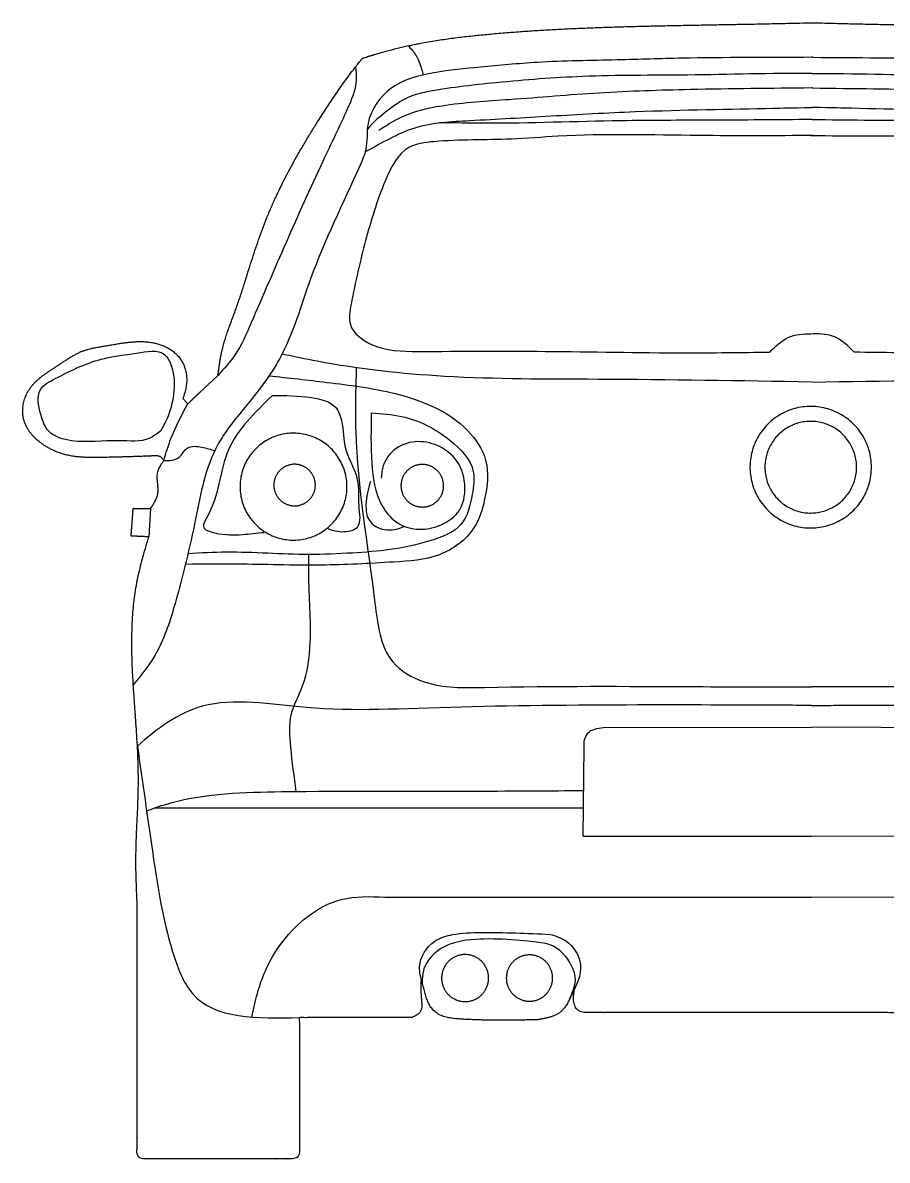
# Model space of a CAD drawing. Header units: feet. Extents: x 89 to 238, y -57 to 31.
# Drawn here: x 232.303 to 235.213, y 26.761 to 30.591 of the extents above; entities that cross this region are included whole.
import ezdxf

# ---------------------------------------------------------------- set-up
doc = ezdxf.new("R2010")
doc.units = ezdxf.units.FT
doc.header["$MEASUREMENT"] = 0
doc.layers.add('inner', color=1, linetype='Continuous')
doc.layers.add('outer', color=3, linetype='Continuous')

msp = doc.modelspace()

# ---------------------------------------------------------------- linework, layer by layer
at = {"layer": 'inner'}
for points in [[(235.16, 29.0943), (235.1599, 29.1014), (235.1595, 29.1085), (235.1589, 29.1156), (235.158, 29.1226), (235.1569, 29.1296), (235.1556, 29.1366), (235.154, 29.1435), (235.1522, 29.1504), (235.1501, 29.1572), (235.1478, 29.1639), (235.1453, 29.1705), (235.1425, 29.1771), (235.1395, 29.1835), (235.1363, 29.1899), (235.1329, 29.1961), (235.1293, 29.2022), (235.1254, 29.2081), (235.1214, 29.214), (235.1171, 29.2197), (235.1127, 29.2252), (235.108, 29.2306), (235.1032, 29.2358), (235.0982, 29.2408), (235.093, 29.2457), (235.0877, 29.2504), (235.0822, 29.2549), (235.0766, 29.2592), (235.0708, 29.2633), (235.0648, 29.2672), (235.0588, 29.2709), (235.0526, 29.2743), (235.0463, 29.2776), (235.0399, 29.2806), (235.0333, 29.2834), (235.0267, 29.286), (235.02, 29.2884), (235.0133, 29.2905), (235.0064, 29.2924), (234.9995, 29.2941), (234.9926, 29.2955), (234.9856, 29.2966), (234.9785, 29.2975), (234.9714, 29.2982), (234.9644, 29.2987), (234.9573, 29.2988), (234.9502, 29.2988), (234.9431, 29.2985), (234.936, 29.2979), (234.9289, 29.2971), (234.9219, 29.2961), (234.9149, 29.2948), (234.908, 29.2933), (234.9011, 29.2915), (234.8943, 29.2895), (234.8876, 29.2872), (234.8809, 29.2848), (234.8744, 29.2821), (234.8679, 29.2791), (234.8615, 29.276), (234.8553, 29.2726), (234.8492, 29.269), (234.8432, 29.2652), (234.8373, 29.2612), (234.8316, 29.257), (234.826, 29.2526), (234.8206, 29.248), (234.8153, 29.2433), (234.8102, 29.2383), (234.8053, 29.2332), (234.8006, 29.2279), (234.7961, 29.2224), (234.7917, 29.2168), (234.7876, 29.2111), (234.7836, 29.2052), (234.7799, 29.1991), (234.7763, 29.193), (234.773, 29.1867), (234.7699, 29.1803), (234.7671, 29.1738), (234.7644, 29.1672), (234.762, 29.1606), (234.7598, 29.1538), (234.7579, 29.147), (234.7562, 29.1401), (234.7547, 29.1331), (234.7535, 29.1261), (234.7525, 29.1191), (234.7517, 29.1121), (234.7512, 29.105), (234.751, 29.0979), (234.751, 29.0908), (234.7512, 29.0837), (234.7517, 29.0766), (234.7525, 29.0695), (234.7535, 29.0625), (234.7547, 29.0555), (234.7562, 29.0486), (234.7579, 29.0417), (234.7598, 29.0349), (234.762, 29.0281), (234.7644, 29.0214), (234.7671, 29.0148), (234.7699, 29.0083), (234.773, 29.0019), (234.7763, 28.9957), (234.7799, 28.9895), (234.7836, 28.9835), (234.7876, 28.9776), (234.7917, 28.9718), (234.7961, 28.9662), (234.8006, 28.9608), (234.8053, 28.9555), (234.8102, 28.9503), (234.8153, 28.9454), (234.8206, 28.9406), (234.826, 28.936), (234.8316, 28.9316), (234.8373, 28.9274), (234.8432, 28.9234), (234.8492, 28.9196), (234.8553, 28.916), (234.8615, 28.9127), (234.8679, 28.9095), (234.8744, 28.9066), (234.8809, 28.9039), (234.8876, 28.9014), (234.8943, 28.8992), (234.9011, 28.8972), (234.908, 28.8954), (234.9149, 28.8939), (234.9219, 28.8926), (234.9289, 28.8915), (234.936, 28.8907), (234.9431, 28.8902), (234.9502, 28.8899), (234.9573, 28.8898), (234.9644, 28.89), (234.9714, 28.8904), (234.9785, 28.8911), (234.9856, 28.892), (234.9926, 28.8932), (234.9995, 28.8946), (235.0064, 28.8962), (235.0133, 28.8981), (235.02, 28.9003), (235.0267, 28.9026), (235.0333, 28.9052), (235.0399, 28.908), (235.0463, 28.9111), (235.0526, 28.9143), (235.0588, 28.9178), (235.0648, 28.9215), (235.0708, 28.9254), (235.0766, 28.9295), (235.0822, 28.9338), (235.0877, 28.9383), (235.093, 28.943), (235.0982, 28.9478), (235.1032, 28.9529), (235.108, 28.9581), (235.1127, 28.9635), (235.1171, 28.969), (235.1214, 28.9747), (235.1254, 28.9805), (235.1293, 28.9865), (235.1329, 28.9926), (235.1363, 28.9988), (235.1395, 29.0051), (235.1425, 29.0116), (235.1453, 29.0181), (235.1478, 29.0247), (235.1501, 29.0315), (235.1522, 29.0383), (235.154, 29.0451), (235.1556, 29.052), (235.1569, 29.059), (235.158, 29.066), (235.1589, 29.0731), (235.1595, 29.0801), (235.1599, 29.0872)], [(235.1099, 29.0943), (235.1098, 29.0997), (235.1095, 29.105), (235.1091, 29.1104), (235.1084, 29.1157), (235.1076, 29.121), (235.1065, 29.1263), (235.1054, 29.1315), (235.104, 29.1367), (235.1024, 29.1418), (235.1007, 29.1469), (235.0988, 29.1519), (235.0967, 29.1568), (235.0944, 29.1617), (235.092, 29.1664), (235.0894, 29.1711), (235.0867, 29.1757), (235.0838, 29.1802), (235.0807, 29.1846), (235.0775, 29.1889), (235.0741, 29.1931), (235.0706, 29.1972), (235.067, 29.2011), (235.0632, 29.2049), (235.0593, 29.2086), (235.0553, 29.2121), (235.0512, 29.2155), (235.0469, 29.2188), (235.0425, 29.2219), (235.038, 29.2248), (235.0335, 29.2276), (235.0288, 29.2302), (235.024, 29.2327), (235.0192, 29.235), (235.0143, 29.2371), (235.0093, 29.2391), (235.0042, 29.2408), (234.9991, 29.2424), (234.9939, 29.2439), (234.9887, 29.2451), (234.9835, 29.2462), (234.9782, 29.247), (234.9729, 29.2477), (234.9675, 29.2483), (234.9622, 29.2486), (234.9568, 29.2487), (234.9515, 29.2487), (234.9461, 29.2484), (234.9408, 29.248), (234.9354, 29.2474), (234.9301, 29.2466), (234.9249, 29.2457), (234.9196, 29.2445), (234.9145, 29.2432), (234.9093, 29.2417), (234.9042, 29.24), (234.8992, 29.2381), (234.8942, 29.2361), (234.8894, 29.2338), (234.8846, 29.2315), (234.8798, 29.2289), (234.8752, 29.2262), (234.8707, 29.2233), (234.8663, 29.2203), (234.8619, 29.2172), (234.8577, 29.2138), (234.8536, 29.2104), (234.8497, 29.2068), (234.8458, 29.203), (234.8421, 29.1992), (234.8386, 29.1952), (234.8351, 29.191), (234.8319, 29.1868), (234.8287, 29.1825), (234.8257, 29.178), (234.8229, 29.1734), (234.8202, 29.1688), (234.8177, 29.1641), (234.8154, 29.1592), (234.8132, 29.1543), (234.8112, 29.1494), (234.8094, 29.1443), (234.8078, 29.1392), (234.8063, 29.1341), (234.805, 29.1289), (234.8039, 29.1236), (234.803, 29.1183), (234.8022, 29.113), (234.8017, 29.1077), (234.8013, 29.1024), (234.8011, 29.097), (234.8011, 29.0916), (234.8013, 29.0863), (234.8017, 29.0809), (234.8022, 29.0756), (234.803, 29.0703), (234.8039, 29.065), (234.805, 29.0598), (234.8063, 29.0546), (234.8078, 29.0494), (234.8094, 29.0443), (234.8112, 29.0393), (234.8132, 29.0343), (234.8154, 29.0294), (234.8177, 29.0246), (234.8202, 29.0199), (234.8229, 29.0152), (234.8257, 29.0106), (234.8287, 29.0062), (234.8319, 29.0018), (234.8351, 28.9976), (234.8386, 28.9935), (234.8421, 28.9895), (234.8458, 28.9856), (234.8497, 28.9819), (234.8536, 28.9783), (234.8577, 28.9748), (234.8619, 28.9715), (234.8663, 28.9683), (234.8707, 28.9653), (234.8752, 28.9624), (234.8798, 28.9597), (234.8846, 28.9572), (234.8894, 28.9548), (234.8942, 28.9526), (234.8992, 28.9506), (234.9042, 28.9487), (234.9093, 28.947), (234.9145, 28.9455), (234.9196, 28.9442), (234.9249, 28.943), (234.9301, 28.942), (234.9354, 28.9412), (234.9408, 28.9406), (234.9461, 28.9402), (234.9515, 28.94), (234.9568, 28.9399), (234.9622, 28.9401), (234.9675, 28.9404), (234.9729, 28.9409), (234.9782, 28.9416), (234.9835, 28.9425), (234.9887, 28.9436), (234.9939, 28.9448), (234.9991, 28.9462), (235.0042, 28.9478), (235.0093, 28.9496), (235.0143, 28.9516), (235.0192, 28.9537), (235.024, 28.956), (235.0288, 28.9584), (235.0335, 28.9611), (235.038, 28.9639), (235.0425, 28.9668), (235.0469, 28.9699), (235.0512, 28.9731), (235.0553, 28.9765), (235.0593, 28.9801), (235.0632, 28.9837), (235.067, 28.9875), (235.0706, 28.9915), (235.0741, 28.9955), (235.0775, 28.9997), (235.0807, 29.004), (235.0838, 29.0084), (235.0867, 29.0129), (235.0894, 29.0175), (235.092, 29.0222), (235.0944, 29.027), (235.0967, 29.0319), (235.0988, 29.0368), (235.1007, 29.0418), (235.1024, 29.0469), (235.104, 29.052), (235.1054, 29.0572), (235.1065, 29.0624), (235.1076, 29.0677), (235.1084, 29.073), (235.1091, 29.0783), (235.1095, 29.0836), (235.1098, 29.089)], [(233.3942, 29.0288), (233.3941, 29.0351), (233.3938, 29.0413), (233.3932, 29.0475), (233.3925, 29.0537), (233.3915, 29.0599), (233.3903, 29.0661), (233.3889, 29.0721), (233.3873, 29.0782), (233.3855, 29.0842), (233.3835, 29.0901), (233.3812, 29.0959), (233.3788, 29.1017), (233.3762, 29.1073), (233.3733, 29.1129), (233.3703, 29.1184), (233.3671, 29.1238), (233.3637, 29.129), (233.3602, 29.1342), (233.3564, 29.1392), (233.3525, 29.144), (233.3484, 29.1488), (233.3442, 29.1534), (233.3398, 29.1578), (233.3352, 29.1621), (233.3305, 29.1662), (233.3257, 29.1702), (233.3207, 29.1739), (233.3156, 29.1776), (233.3104, 29.181), (233.3051, 29.1842), (233.2996, 29.1873), (233.2941, 29.1902), (233.2884, 29.1928), (233.2827, 29.1953), (233.2769, 29.1976), (233.271, 29.1997), (233.265, 29.2016), (233.259, 29.2032), (233.2529, 29.2047), (233.2468, 29.2059), (233.2406, 29.2069), (233.2344, 29.2077), (233.2282, 29.2083), (233.2219, 29.2087), (233.2157, 29.2089), (233.2094, 29.2088), (233.2032, 29.2086), (233.197, 29.2081), (233.1908, 29.2074), (233.1846, 29.2064), (233.1784, 29.2053), (233.1723, 29.204), (233.1663, 29.2024), (233.1603, 29.2006), (233.1543, 29.1987), (233.1485, 29.1965), (233.1427, 29.1941), (233.137, 29.1915), (233.1314, 29.1888), (233.1259, 29.1858), (233.1205, 29.1826), (233.1152, 29.1793), (233.1101, 29.1758), (233.105, 29.1721), (233.1001, 29.1682), (233.0954, 29.1642), (233.0907, 29.16), (233.0862, 29.1556), (233.0819, 29.1511), (233.0778, 29.1464), (233.0738, 29.1416), (233.0699, 29.1367), (233.0663, 29.1316), (233.0628, 29.1264), (233.0595, 29.1211), (233.0564, 29.1157), (233.0535, 29.1101), (233.0507, 29.1045), (233.0482, 29.0988), (233.0459, 29.093), (233.0438, 29.0871), (233.0418, 29.0812), (233.0401, 29.0752), (233.0386, 29.0691), (233.0373, 29.063), (233.0363, 29.0568), (233.0354, 29.0506), (233.0347, 29.0444), (233.0343, 29.0382), (233.0341, 29.0319), (233.0341, 29.0257), (233.0343, 29.0194), (233.0347, 29.0132), (233.0354, 29.007), (233.0363, 29.0008), (233.0373, 28.9946), (233.0386, 28.9885), (233.0401, 28.9825), (233.0418, 28.9765), (233.0438, 28.9705), (233.0459, 28.9646), (233.0482, 28.9588), (233.0507, 28.9531), (233.0535, 28.9475), (233.0564, 28.942), (233.0595, 28.9365), (233.0628, 28.9312), (233.0663, 28.926), (233.0699, 28.921), (233.0738, 28.916), (233.0778, 28.9112), (233.0819, 28.9066), (233.0862, 28.902), (233.0907, 28.8977), (233.0954, 28.8935), (233.1001, 28.8894), (233.105, 28.8856), (233.1101, 28.8819), (233.1152, 28.8783), (233.1205, 28.875), (233.1259, 28.8718), (233.1314, 28.8689), (233.137, 28.8661), (233.1427, 28.8635), (233.1485, 28.8611), (233.1543, 28.859), (233.1603, 28.857), (233.1663, 28.8552), (233.1723, 28.8537), (233.1784, 28.8523), (233.1846, 28.8512), (233.1908, 28.8503), (233.197, 28.8496), (233.2032, 28.8491), (233.2094, 28.8488), (233.2157, 28.8488), (233.2219, 28.8489), (233.2282, 28.8493), (233.2344, 28.8499), (233.2406, 28.8507), (233.2468, 28.8517), (233.2529, 28.853), (233.259, 28.8544), (233.265, 28.8561), (233.271, 28.8579), (233.2769, 28.86), (233.2827, 28.8623), (233.2884, 28.8648), (233.2941, 28.8675), (233.2996, 28.8703), (233.3051, 28.8734), (233.3104, 28.8766), (233.3156, 28.8801), (233.3207, 28.8837), (233.3257, 28.8875), (233.3305, 28.8914), (233.3352, 28.8956), (233.3398, 28.8998), (233.3442, 28.9043), (233.3484, 28.9089), (233.3525, 28.9136), (233.3564, 28.9185), (233.3602, 28.9235), (233.3637, 28.9286), (233.3671, 28.9339), (233.3703, 28.9392), (233.3733, 28.9447), (233.3762, 28.9503), (233.3788, 28.956), (233.3812, 28.9617), (233.3835, 28.9676), (233.3855, 28.9735), (233.3873, 28.9794), (233.3889, 28.9855), (233.3903, 28.9916), (233.3915, 28.9977), (233.3925, 29.0039), (233.3932, 29.0101), (233.3938, 29.0163), (233.3941, 29.0226)], [(233.2876, 29.0342), (233.2876, 29.0366), (233.2875, 29.039), (233.2873, 29.0415), (233.287, 29.0439), (233.2866, 29.0463), (233.2861, 29.0486), (233.2856, 29.051), (233.285, 29.0534), (233.2843, 29.0557), (233.2835, 29.058), (233.2826, 29.0602), (233.2817, 29.0625), (233.2806, 29.0647), (233.2795, 29.0668), (233.2784, 29.069), (233.2771, 29.0711), (233.2758, 29.0731), (233.2744, 29.0751), (233.273, 29.077), (233.2715, 29.0789), (233.2699, 29.0808), (233.2682, 29.0825), (233.2665, 29.0843), (233.2647, 29.0859), (233.2629, 29.0875), (233.261, 29.0891), (233.2591, 29.0905), (233.2571, 29.0919), (233.2551, 29.0933), (233.253, 29.0945), (233.2509, 29.0957), (233.2488, 29.0968), (233.2466, 29.0979), (233.2443, 29.0988), (233.2421, 29.0997), (233.2398, 29.1005), (233.2375, 29.1013), (233.2351, 29.1019), (233.2328, 29.1025), (233.2304, 29.103), (233.228, 29.1034), (233.2256, 29.1037), (233.2232, 29.1039), (233.2207, 29.104), (233.2183, 29.1041), (233.2159, 29.1041), (233.2135, 29.104), (233.2111, 29.1038), (233.2086, 29.1035), (233.2062, 29.1032), (233.2039, 29.1027), (233.2015, 29.1022), (233.1991, 29.1016), (233.1968, 29.1009), (233.1945, 29.1001), (233.1922, 29.0993), (233.19, 29.0984), (233.1878, 29.0974), (233.1856, 29.0963), (233.1835, 29.0951), (233.1814, 29.0939), (233.1793, 29.0926), (233.1773, 29.0913), (233.1753, 29.0898), (233.1734, 29.0883), (233.1716, 29.0867), (233.1698, 29.0851), (233.1681, 29.0834), (233.1664, 29.0817), (233.1648, 29.0799), (233.1632, 29.078), (233.1617, 29.0761), (233.1603, 29.0741), (233.1589, 29.0721), (233.1577, 29.07), (233.1565, 29.0679), (233.1553, 29.0658), (233.1543, 29.0636), (233.1533, 29.0614), (233.1524, 29.0591), (233.1516, 29.0568), (233.1508, 29.0545), (233.1501, 29.0522), (233.1496, 29.0498), (233.1491, 29.0475), (233.1486, 29.0451), (233.1483, 29.0427), (233.1481, 29.0402), (233.1479, 29.0378), (233.1478, 29.0354), (233.1478, 29.033), (233.1479, 29.0305), (233.1481, 29.0281), (233.1483, 29.0257), (233.1486, 29.0233), (233.1491, 29.0209), (233.1496, 29.0185), (233.1501, 29.0162), (233.1508, 29.0139), (233.1516, 29.0115), (233.1524, 29.0093), (233.1533, 29.007), (233.1543, 29.0048), (233.1553, 29.0026), (233.1565, 29.0005), (233.1577, 28.9984), (233.1589, 28.9963), (233.1603, 28.9943), (233.1617, 28.9923), (233.1632, 28.9904), (233.1648, 28.9885), (233.1664, 28.9867), (233.1681, 28.985), (233.1698, 28.9833), (233.1716, 28.9816), (233.1734, 28.9801), (233.1753, 28.9786), (233.1773, 28.9771), (233.1793, 28.9758), (233.1814, 28.9745), (233.1835, 28.9732), (233.1856, 28.9721), (233.1878, 28.971), (233.19, 28.97), (233.1922, 28.9691), (233.1945, 28.9682), (233.1968, 28.9675), (233.1991, 28.9668), (233.2015, 28.9662), (233.2039, 28.9656), (233.2062, 28.9652), (233.2086, 28.9649), (233.2111, 28.9646), (233.2135, 28.9644), (233.2159, 28.9643), (233.2183, 28.9643), (233.2207, 28.9643), (233.2232, 28.9645), (233.2256, 28.9647), (233.228, 28.965), (233.2304, 28.9654), (233.2328, 28.9659), (233.2351, 28.9665), (233.2375, 28.9671), (233.2398, 28.9678), (233.2421, 28.9686), (233.2443, 28.9695), (233.2466, 28.9705), (233.2488, 28.9715), (233.2509, 28.9726), (233.253, 28.9738), (233.2551, 28.9751), (233.2571, 28.9764), (233.2591, 28.9778), (233.261, 28.9793), (233.2629, 28.9808), (233.2647, 28.9824), (233.2665, 28.9841), (233.2682, 28.9858), (233.2699, 28.9876), (233.2715, 28.9894), (233.273, 28.9913), (233.2744, 28.9933), (233.2758, 28.9953), (233.2771, 28.9973), (233.2784, 28.9994), (233.2795, 29.0015), (233.2806, 29.0037), (233.2817, 29.0059), (233.2826, 29.0081), (233.2835, 29.0104), (233.2843, 29.0127), (233.285, 29.015), (233.2856, 29.0174), (233.2861, 29.0197), (233.2866, 29.0221), (233.287, 29.0245), (233.2873, 29.0269), (233.2875, 29.0293), (233.2876, 29.0318)], [(233.7195, 29.0319), (233.7194, 29.0344), (233.7193, 29.0369), (233.7191, 29.0393), (233.7188, 29.0418), (233.7184, 29.0443), (233.7179, 29.0467), (233.7174, 29.0491), (233.7167, 29.0515), (233.716, 29.0539), (233.7152, 29.0563), (233.7143, 29.0586), (233.7133, 29.0609), (233.7123, 29.0632), (233.7112, 29.0654), (233.71, 29.0676), (233.7087, 29.0697), (233.7073, 29.0718), (233.7059, 29.0738), (233.7044, 29.0758), (233.7029, 29.0778), (233.7012, 29.0797), (233.6996, 29.0815), (233.6978, 29.0833), (233.696, 29.085), (233.6941, 29.0866), (233.6922, 29.0882), (233.6902, 29.0897), (233.6882, 29.0911), (233.6861, 29.0925), (233.684, 29.0938), (233.6818, 29.095), (233.6796, 29.0962), (233.6773, 29.0972), (233.6751, 29.0982), (233.6727, 29.0991), (233.6704, 29.0999), (233.668, 29.1007), (233.6656, 29.1014), (233.6632, 29.1019), (233.6607, 29.1024), (233.6583, 29.1028), (233.6558, 29.1032), (233.6533, 29.1034), (233.6509, 29.1035), (233.6484, 29.1036), (233.6459, 29.1036), (233.6434, 29.1035), (233.6409, 29.1033), (233.6384, 29.103), (233.636, 29.1026), (233.6335, 29.1022), (233.6311, 29.1017), (233.6287, 29.101), (233.6263, 29.1003), (233.6239, 29.0995), (233.6216, 29.0987), (233.6193, 29.0977), (233.617, 29.0967), (233.6148, 29.0956), (233.6126, 29.0944), (233.6104, 29.0932), (233.6083, 29.0918), (233.6063, 29.0904), (233.6043, 29.0889), (233.6023, 29.0874), (233.6004, 29.0858), (233.5986, 29.0841), (233.5968, 29.0824), (233.5951, 29.0806), (233.5934, 29.0787), (233.5918, 29.0768), (233.5903, 29.0748), (233.5888, 29.0728), (233.5875, 29.0708), (233.5861, 29.0686), (233.5849, 29.0665), (233.5837, 29.0643), (233.5826, 29.062), (233.5816, 29.0598), (233.5807, 29.0574), (233.5799, 29.0551), (233.5791, 29.0527), (233.5784, 29.0503), (233.5778, 29.0479), (233.5773, 29.0455), (233.5769, 29.043), (233.5765, 29.0406), (233.5763, 29.0381), (233.5761, 29.0356), (233.576, 29.0331), (233.576, 29.0306), (233.5761, 29.0281), (233.5763, 29.0257), (233.5765, 29.0232), (233.5769, 29.0207), (233.5773, 29.0183), (233.5778, 29.0158), (233.5784, 29.0134), (233.5791, 29.011), (233.5799, 29.0086), (233.5807, 29.0063), (233.5816, 29.004), (233.5826, 29.0017), (233.5837, 28.9995), (233.5849, 28.9973), (233.5861, 28.9951), (233.5875, 28.993), (233.5888, 28.9909), (233.5903, 28.9889), (233.5918, 28.9869), (233.5934, 28.985), (233.5951, 28.9832), (233.5968, 28.9814), (233.5986, 28.9796), (233.6004, 28.978), (233.6023, 28.9763), (233.6043, 28.9748), (233.6063, 28.9733), (233.6083, 28.9719), (233.6104, 28.9706), (233.6126, 28.9693), (233.6148, 28.9682), (233.617, 28.967), (233.6193, 28.966), (233.6216, 28.9651), (233.6239, 28.9642), (233.6263, 28.9634), (233.6287, 28.9627), (233.6311, 28.9621), (233.6335, 28.9616), (233.636, 28.9611), (233.6384, 28.9607), (233.6409, 28.9605), (233.6434, 28.9603), (233.6459, 28.9602), (233.6484, 28.9601), (233.6509, 28.9602), (233.6533, 28.9604), (233.6558, 28.9606), (233.6583, 28.9609), (233.6607, 28.9613), (233.6632, 28.9618), (233.6656, 28.9624), (233.668, 28.9631), (233.6704, 28.9638), (233.6727, 28.9646), (233.6751, 28.9655), (233.6773, 28.9665), (233.6796, 28.9676), (233.6818, 28.9687), (233.684, 28.97), (233.6861, 28.9712), (233.6882, 28.9726), (233.6902, 28.9741), (233.6922, 28.9756), (233.6941, 28.9771), (233.696, 28.9788), (233.6978, 28.9805), (233.6996, 28.9823), (233.7012, 28.9841), (233.7029, 28.986), (233.7044, 28.9879), (233.7059, 28.9899), (233.7073, 28.992), (233.7087, 28.994), (233.71, 28.9962), (233.7112, 28.9984), (233.7123, 29.0006), (233.7133, 29.0028), (233.7143, 29.0051), (233.7152, 29.0075), (233.716, 29.0098), (233.7167, 29.0122), (233.7174, 29.0146), (233.7179, 29.017), (233.7184, 29.0195), (233.7188, 29.0219), (233.7191, 29.0244), (233.7193, 29.0269), (233.7194, 29.0294)], [(233.8711, 27.3741), (233.8711, 27.3768), (233.8709, 27.3796), (233.8707, 27.3823), (233.8704, 27.385), (233.8699, 27.3877), (233.8694, 27.3904), (233.8688, 27.3931), (233.8681, 27.3958), (233.8673, 27.3984), (233.8664, 27.401), (233.8654, 27.4036), (233.8643, 27.4061), (233.8632, 27.4086), (233.8619, 27.4111), (233.8606, 27.4135), (233.8592, 27.4158), (233.8577, 27.4181), (233.8561, 27.4204), (233.8545, 27.4226), (233.8528, 27.4247), (233.851, 27.4268), (233.8491, 27.4288), (233.8472, 27.4308), (233.8452, 27.4327), (233.8431, 27.4345), (233.841, 27.4362), (233.8388, 27.4379), (233.8366, 27.4395), (233.8343, 27.441), (233.8319, 27.4424), (233.8295, 27.4438), (233.8271, 27.445), (233.8246, 27.4462), (233.8221, 27.4473), (233.8195, 27.4483), (233.8169, 27.4492), (233.8143, 27.45), (233.8116, 27.4508), (233.809, 27.4514), (233.8063, 27.452), (233.8035, 27.4524), (233.8008, 27.4528), (233.7981, 27.453), (233.7953, 27.4532), (233.7926, 27.4533), (233.7898, 27.4532), (233.7871, 27.4531), (233.7844, 27.4529), (233.7816, 27.4526), (233.7789, 27.4522), (233.7762, 27.4517), (233.7735, 27.4511), (233.7709, 27.4504), (233.7682, 27.4496), (233.7656, 27.4488), (233.763, 27.4478), (233.7605, 27.4468), (233.758, 27.4456), (233.7555, 27.4444), (233.7531, 27.4431), (233.7507, 27.4417), (233.7484, 27.4402), (233.7461, 27.4387), (233.7439, 27.4371), (233.7418, 27.4354), (233.7397, 27.4336), (233.7376, 27.4317), (233.7357, 27.4298), (233.7338, 27.4278), (233.7319, 27.4258), (233.7302, 27.4237), (233.7285, 27.4215), (233.7269, 27.4193), (233.7253, 27.417), (233.7239, 27.4146), (233.7225, 27.4123), (233.7212, 27.4098), (233.72, 27.4074), (233.7189, 27.4048), (233.7179, 27.4023), (233.717, 27.3997), (233.7161, 27.3971), (233.7154, 27.3944), (233.7147, 27.3918), (233.7141, 27.3891), (233.7137, 27.3864), (233.7133, 27.3837), (233.713, 27.3809), (233.7128, 27.3782), (233.7127, 27.3754), (233.7127, 27.3727), (233.7128, 27.3699), (233.713, 27.3672), (233.7133, 27.3645), (233.7137, 27.3617), (233.7141, 27.359), (233.7147, 27.3563), (233.7154, 27.3537), (233.7161, 27.351), (233.717, 27.3484), (233.7179, 27.3458), (233.7189, 27.3433), (233.72, 27.3408), (233.7212, 27.3383), (233.7225, 27.3359), (233.7239, 27.3335), (233.7253, 27.3311), (233.7269, 27.3288), (233.7285, 27.3266), (233.7302, 27.3244), (233.7319, 27.3223), (233.7338, 27.3203), (233.7357, 27.3183), (233.7376, 27.3164), (233.7397, 27.3145), (233.7418, 27.3127), (233.7439, 27.311), (233.7461, 27.3094), (233.7484, 27.3079), (233.7507, 27.3064), (233.7531, 27.305), (233.7555, 27.3037), (233.758, 27.3025), (233.7605, 27.3013), (233.763, 27.3003), (233.7656, 27.2993), (233.7682, 27.2985), (233.7709, 27.2977), (233.7735, 27.297), (233.7762, 27.2964), (233.7789, 27.2959), (233.7816, 27.2955), (233.7844, 27.2952), (233.7871, 27.295), (233.7898, 27.2949), (233.7926, 27.2949), (233.7953, 27.2949), (233.7981, 27.2951), (233.8008, 27.2954), (233.8035, 27.2957), (233.8063, 27.2962), (233.809, 27.2967), (233.8116, 27.2973), (233.8143, 27.2981), (233.8169, 27.2989), (233.8195, 27.2998), (233.8221, 27.3008), (233.8246, 27.3019), (233.8271, 27.3031), (233.8295, 27.3043), (233.8319, 27.3057), (233.8343, 27.3071), (233.8366, 27.3086), (233.8388, 27.3102), (233.841, 27.3119), (233.8431, 27.3136), (233.8452, 27.3154), (233.8472, 27.3173), (233.8491, 27.3193), (233.851, 27.3213), (233.8528, 27.3234), (233.8545, 27.3255), (233.8561, 27.3277), (233.8577, 27.33), (233.8592, 27.3323), (233.8606, 27.3347), (233.8619, 27.3371), (233.8632, 27.3395), (233.8643, 27.342), (233.8654, 27.3445), (233.8664, 27.3471), (233.8673, 27.3497), (233.8681, 27.3523), (233.8688, 27.355), (233.8694, 27.3577), (233.8699, 27.3604), (233.8704, 27.3631), (233.8707, 27.3658), (233.8709, 27.3686), (233.8711, 27.3713)], [(234.0866, 27.3741), (234.0865, 27.3768), (234.0864, 27.3795), (234.0862, 27.3822), (234.0858, 27.3848), (234.0854, 27.3875), (234.0849, 27.3902), (234.0843, 27.3928), (234.0836, 27.3954), (234.0828, 27.398), (234.0819, 27.4006), (234.081, 27.4031), (234.0799, 27.4056), (234.0788, 27.4081), (234.0776, 27.4105), (234.0763, 27.4129), (234.0749, 27.4152), (234.0734, 27.4174), (234.0719, 27.4197), (234.0702, 27.4218), (234.0685, 27.4239), (234.0668, 27.426), (234.0649, 27.428), (234.063, 27.4299), (234.0611, 27.4318), (234.059, 27.4335), (234.0569, 27.4353), (234.0548, 27.4369), (234.0526, 27.4385), (234.0503, 27.44), (234.048, 27.4414), (234.0456, 27.4427), (234.0432, 27.4439), (234.0408, 27.4451), (234.0383, 27.4462), (234.0358, 27.4471), (234.0332, 27.448), (234.0306, 27.4489), (234.028, 27.4496), (234.0254, 27.4502), (234.0227, 27.4507), (234.0201, 27.4512), (234.0174, 27.4515), (234.0147, 27.4518), (234.012, 27.452), (234.0093, 27.452), (234.0066, 27.452), (234.0039, 27.4519), (234.0012, 27.4517), (233.9985, 27.4514), (233.9958, 27.451), (233.9932, 27.4505), (233.9905, 27.4499), (233.9879, 27.4492), (233.9853, 27.4485), (233.9827, 27.4476), (233.9802, 27.4467), (233.9777, 27.4456), (233.9752, 27.4445), (233.9728, 27.4433), (233.9704, 27.442), (233.9681, 27.4407), (233.9658, 27.4392), (233.9635, 27.4377), (233.9614, 27.4361), (233.9592, 27.4344), (233.9572, 27.4327), (233.9552, 27.4308), (233.9532, 27.429), (233.9514, 27.427), (233.9496, 27.425), (233.9478, 27.4229), (233.9462, 27.4208), (233.9446, 27.4186), (233.9431, 27.4163), (233.9417, 27.414), (233.9403, 27.4117), (233.939, 27.4093), (233.9379, 27.4068), (233.9368, 27.4044), (233.9358, 27.4019), (233.9348, 27.3993), (233.934, 27.3967), (233.9333, 27.3941), (233.9326, 27.3915), (233.9321, 27.3889), (233.9316, 27.3862), (233.9312, 27.3835), (233.9309, 27.3808), (233.9307, 27.3781), (233.9306, 27.3754), (233.9306, 27.3727), (233.9307, 27.37), (233.9309, 27.3673), (233.9312, 27.3646), (233.9316, 27.3619), (233.9321, 27.3593), (233.9326, 27.3566), (233.9333, 27.354), (233.934, 27.3514), (233.9348, 27.3488), (233.9358, 27.3463), (233.9368, 27.3437), (233.9379, 27.3413), (233.939, 27.3388), (233.9403, 27.3364), (233.9417, 27.3341), (233.9431, 27.3318), (233.9446, 27.3295), (233.9462, 27.3274), (233.9478, 27.3252), (233.9496, 27.3231), (233.9514, 27.3211), (233.9532, 27.3192), (233.9552, 27.3173), (233.9572, 27.3154), (233.9592, 27.3137), (233.9614, 27.312), (233.9635, 27.3104), (233.9658, 27.3089), (233.9681, 27.3074), (233.9704, 27.3061), (233.9728, 27.3048), (233.9752, 27.3036), (233.9777, 27.3025), (233.9802, 27.3014), (233.9827, 27.3005), (233.9853, 27.2996), (233.9879, 27.2989), (233.9905, 27.2982), (233.9932, 27.2976), (233.9958, 27.2971), (233.9985, 27.2967), (234.0012, 27.2964), (234.0039, 27.2962), (234.0066, 27.2961), (234.0093, 27.2961), (234.012, 27.2962), (234.0147, 27.2963), (234.0174, 27.2966), (234.0201, 27.2969), (234.0227, 27.2974), (234.0254, 27.2979), (234.028, 27.2985), (234.0306, 27.2993), (234.0332, 27.3001), (234.0358, 27.301), (234.0383, 27.302), (234.0408, 27.303), (234.0432, 27.3042), (234.0456, 27.3054), (234.048, 27.3068), (234.0503, 27.3082), (234.0526, 27.3096), (234.0548, 27.3112), (234.0569, 27.3129), (234.059, 27.3146), (234.0611, 27.3164), (234.063, 27.3182), (234.0649, 27.3201), (234.0668, 27.3221), (234.0685, 27.3242), (234.0702, 27.3263), (234.0719, 27.3284), (234.0734, 27.3307), (234.0749, 27.3329), (234.0763, 27.3353), (234.0776, 27.3376), (234.0788, 27.34), (234.0799, 27.3425), (234.081, 27.345), (234.0819, 27.3475), (234.0828, 27.3501), (234.0836, 27.3527), (234.0843, 27.3553), (234.0849, 27.3579), (234.0854, 27.3606), (234.0858, 27.3633), (234.0862, 27.366), (234.0864, 27.3686), (234.0865, 27.3714)]]:
    msp.add_lwpolyline(points, close=True, dxfattribs=at)
for points in [[(232.733, 28.9557), (232.727, 28.8599)], [(234.2582, 28.2176), (234.9586, 28.2186)], [(235.6588, 28.216), (234.9583, 28.2186)], [(232.7484, 27.9475), (234.1903, 27.9475)], [(234.1892, 27.8514), (234.9586, 27.8514)], [(235.727, 27.8497), (234.9575, 27.8514)], [(233.5212, 27.647), (234.9586, 27.647)], [(236.3945, 27.6438), (234.9571, 27.647)]]:
    msp.add_lwpolyline(points, dxfattribs=at)
for points, knots in [([(233.6, 30.5133), (233.6102, 30.5036), (233.6301, 30.4803), (233.6426, 30.4441), (233.6492, 30.4215), (233.651, 30.4152)], [22.047037, 22.047037, 22.047037, 22.047037, 38.317449, 57.855735, 65.401339, 65.401339, 65.401339, 65.401339]), ([(234.961, 30.4745), (234.9601, 30.4745), (234.9591, 30.4745), (234.9582, 30.4745), (234.8146, 30.4732), (234.5892, 30.4752), (234.2991, 30.4645), (234.0532, 30.4618), (233.8574, 30.4423), (233.6875, 30.4267), (233.5364, 30.3882), (233.4548, 30.2706), (233.4654, 30.1728), (233.3891, 29.9991), (233.2761, 29.7749), (233.1953, 29.478), (233.0614, 29.3073), (232.9269, 29.1474), (232.8846, 28.9065), (232.829, 28.6744), (232.7678, 28.4789), (232.7046, 28.3968), (232.6744, 28.362)], [-1.111345, -1.111345, -1.111345, -1.111345, 0, 0, 0, 170.92145, 258.025591, 357.010179, 431.149624, 490.333619, 549.62774, 603.799182, 637.704149, 659.261252, 819.908362, 930.518287, 1008.057895, 1068.714492, 1168.640103, 1281.316214, 1348.458736, 1401.191101, 1401.191101, 1401.191101, 1401.191101]), ([(234.961, 30.4745), (234.9619, 30.4745), (234.9629, 30.4745), (234.9638, 30.4745), (235.1074, 30.4729), (235.3328, 30.4744), (235.6229, 30.463), (235.8688, 30.4597), (236.0645, 30.4398), (236.2344, 30.4239), (236.3854, 30.3851), (236.4667, 30.2672), (236.4559, 30.1694), (236.5318, 29.9956), (236.6443, 29.7712), (236.7245, 29.4741), (236.858, 29.3031), (236.9921, 29.1429), (237.0339, 28.9019), (237.089, 28.6697), (237.1497, 28.474), (237.2128, 28.3918), (237.2428, 28.3569)], [-1.111345, -1.111345, -1.111345, -1.111345, 0, 0, 0, 170.92145, 258.025591, 357.010179, 431.149624, 490.333619, 549.62774, 603.799182, 637.704149, 659.261252, 819.908362, 930.518287, 1008.057895, 1068.714492, 1168.640103, 1281.316214, 1348.458736, 1401.191101, 1401.191101, 1401.191101, 1401.191101]), ([(233.4224, 30.4418), (233.4253, 30.4237), (233.4283, 30.3764), (233.3821, 30.2682), (233.2972, 30.0948), (233.1889, 29.8515), (233.0947, 29.6343), (233.0277, 29.4775), (232.9806, 29.4261), (232.96, 29.4036)], [24.277947, 24.277947, 24.277947, 24.277947, 45.287765, 79.847486, 155.868521, 271.112794, 385.750592, 430.934939, 465.887151, 465.887151, 465.887151, 465.887151]), ([(234.9609, 30.4198), (234.9602, 30.4198), (234.9594, 30.4198), (234.9586, 30.4198), (234.8219, 30.4209), (234.557, 30.4127), (234.2059, 30.415), (233.9145, 30.3924), (233.6732, 30.3644), (233.5757, 30.3376), (233.4763, 30.2498), (233.4629, 30.2326)], [3.201242, 3.201242, 3.201242, 3.201242, 4.09048, 4.09048, 4.09048, 163.122591, 300.09411, 413.220958, 509.273014, 571.980017, 589.553185, 589.553185, 589.553185, 589.553185]), ([(234.9609, 30.4198), (234.9617, 30.4198), (234.9625, 30.4198), (234.9632, 30.4198), (235.1, 30.4206), (235.3648, 30.4118), (235.7159, 30.4133), (236.0073, 30.3901), (236.2485, 30.3615), (236.346, 30.3345), (236.4452, 30.2465), (236.4585, 30.2293)], [3.201242, 3.201242, 3.201242, 3.201242, 4.09048, 4.09048, 4.09048, 163.122591, 300.09411, 413.220958, 509.273014, 571.980017, 589.553185, 589.553185, 589.553185, 589.553185]), ([(234.9609, 30.3713), (234.9601, 30.3713), (234.9594, 30.3713), (234.9586, 30.3713), (234.8225, 30.37), (234.5842, 30.3676), (234.245, 30.3575), (233.9661, 30.332), (233.7432, 30.3198), (233.5914, 30.2862), (233.527, 30.2448), (233.5017, 30.2285)], [5.540868, 5.540868, 5.540868, 5.540868, 6.40357, 6.40357, 6.40357, 163.666454, 281.668025, 398.342626, 486.745235, 540.284592, 574.742749, 574.742749, 574.742749, 574.742749]), ([(234.9609, 30.3713), (234.9616, 30.3713), (234.9624, 30.3713), (234.9631, 30.3713), (235.0993, 30.3697), (235.3375, 30.3668), (235.6767, 30.3559), (235.9555, 30.3297), (236.1784, 30.3171), (236.3302, 30.2832), (236.3945, 30.2416), (236.4197, 30.2253)], [5.540868, 5.540868, 5.540868, 5.540868, 6.40357, 6.40357, 6.40357, 163.666454, 281.668025, 398.342626, 486.745235, 540.284592, 574.742749, 574.742749, 574.742749, 574.742749]), ([(233.4555, 30.1562), (233.4832, 30.1718), (233.5376, 30.2017), (233.6511, 30.2549), (233.8376, 30.2624), (234.0835, 30.2776), (234.4309, 30.2968), (234.7213, 30.3006), (234.8889, 30.3044), (234.9586, 30.306), (234.9594, 30.306), (234.9601, 30.3061), (234.9608, 30.3061)], [8.207163, 8.207163, 8.207163, 8.207163, 44.947384, 80.016371, 151.657961, 256.466458, 366.426032, 552.718218, 592.898755, 592.898755, 592.898755, 593.315396, 593.315396, 593.315396, 593.315396]), ([(236.4658, 30.1529), (236.4381, 30.1685), (236.3837, 30.1986), (236.2704, 30.252), (236.0839, 30.2599), (235.8381, 30.2756), (235.4907, 30.2956), (235.2003, 30.3001), (235.0327, 30.3042), (234.963, 30.306), (234.9623, 30.306), (234.9615, 30.3061), (234.9608, 30.3061)], [8.207163, 8.207163, 8.207163, 8.207163, 44.947384, 80.016371, 151.657961, 256.466458, 366.426032, 552.718218, 592.898755, 592.898755, 592.898755, 593.315396, 593.315396, 593.315396, 593.315396]), ([(234.9608, 30.2652), (234.9601, 30.2652), (234.9593, 30.2652), (234.9586, 30.2651), (234.8442, 30.2641), (234.6303, 30.2622), (234.2636, 30.2625), (233.9606, 30.25), (233.7569, 30.2535), (233.7059, 30.2543)], [10.245289, 10.245289, 10.245289, 10.245289, 11.062566, 11.062566, 11.062566, 143.230688, 258.234452, 434.520426, 493.435701, 493.435701, 493.435701, 493.435701]), ([(234.9608, 30.2652), (234.9615, 30.2652), (234.9622, 30.2652), (234.9629, 30.2651), (235.0773, 30.2638), (235.2913, 30.2615), (235.6579, 30.261), (235.9609, 30.2478), (236.1645, 30.2508), (236.2156, 30.2515)], [10.245288, 10.245288, 10.245288, 10.245288, 11.062566, 11.062566, 11.062566, 143.230688, 258.234452, 434.520426, 493.435701, 493.435701, 493.435701, 493.435701]), ([(234.9652, 30.2111), (234.8364, 30.2104), (234.5495, 30.2089), (234.2102, 30.2193), (233.912, 30.1937), (233.7479, 30.1992), (233.5777, 30.178), (233.5072, 30.0319), (233.4539, 29.8555), (233.4175, 29.697), (233.3933, 29.5621), (233.4936, 29.4847), (233.7228, 29.4839), (234.0747, 29.4866), (234.4699, 29.4774), (234.7221, 29.4807), (234.8178, 29.4819)], [0, 0, 0, 0, 148.819305, 331.332257, 392.283901, 492.624027, 525.891893, 579.066303, 660.113354, 744.837967, 771.181749, 807.784999, 869.709292, 1034.489153, 1215.287987, 1325.887639, 1325.887639, 1325.887639, 1325.887639]), ([(234.9562, 30.2111), (235.085, 30.2101), (235.3719, 30.208), (235.7113, 30.2176), (236.0094, 30.1913), (236.1735, 30.1965), (236.3436, 30.175), (236.4138, 30.0287), (236.4667, 29.8521), (236.5027, 29.6935), (236.5266, 29.5587), (236.4262, 29.4814), (236.197, 29.4812), (235.8451, 29.4846), (235.4499, 29.4763), (235.1977, 29.4801), (235.1019, 29.4816)], [0, 0, 0, 0, 148.819305, 331.332257, 392.283901, 492.624027, 525.891893, 579.066303, 660.113354, 744.837967, 771.181749, 807.784999, 869.709292, 1034.489153, 1215.287987, 1325.887639, 1325.887639, 1325.887639, 1325.887639]), ([(234.8178, 29.4819), (234.8371, 29.501), (234.8766, 29.5401), (234.9301, 29.544), (234.9586, 29.5431)], [0, 0, 0, 0, 30.13324, 61.760974, 61.760974, 61.760974, 61.760974]), ([(235.1019, 29.4816), (235.0827, 29.5007), (235.0433, 29.5399), (234.9898, 29.5439), (234.9613, 29.5431)], [0, 0, 0, 0, 30.13324, 61.760974, 61.760974, 61.760974, 61.760974]), ([(232.7661, 29.2159), (232.772, 29.2263), (232.7939, 29.2648), (232.8155, 29.3393), (232.8127, 29.4181), (232.7756, 29.4959), (232.6758, 29.475), (232.5546, 29.4633), (232.4499, 29.4132), (232.3441, 29.3567), (232.3597, 29.2762), (232.3862, 29.2023), (232.4961, 29.1714), (232.6046, 29.1903), (232.7149, 29.176), (232.7545, 29.2069), (232.7661, 29.2159)], [0, 0, 0, 0, 13.817057, 51.128196, 87.373795, 104.896929, 141.127308, 183.460544, 252.460665, 276.851381, 308.385116, 333.214248, 364.781992, 425.953603, 466.211086, 482.804814, 482.804814, 482.804814, 482.804814]), ([(234.9586, 29.3812), (234.719, 29.3852), (234.307, 29.3917), (233.7509, 29.3897), (233.3951, 29.4286), (233.2149, 29.4667), (233.1755, 29.4753)], [29.693272, 29.693272, 29.693272, 29.693272, 306.533593, 505.70428, 671.816952, 718.456268, 718.456268, 718.456268, 718.456268]), ([(234.9609, 29.3812), (235.2005, 29.3847), (235.6126, 29.3902), (236.1687, 29.387), (236.5246, 29.4251), (236.7048, 29.4628), (236.7443, 29.4714)], [29.693272, 29.693272, 29.693272, 29.693272, 306.533593, 505.70428, 671.816952, 718.456268, 718.456268, 718.456268, 718.456268]), ([(233.4255, 29.4292), (233.4233, 29.3575), (233.4164, 29.091), (233.4755, 28.7745), (233.5098, 28.4455), (233.6769, 28.3484), (234.0286, 28.358), (234.4609, 28.3561), (234.8287, 28.3542), (234.9586, 28.355)], [9.316348, 9.316348, 9.316348, 9.316348, 91.697442, 315.898759, 395.286561, 443.559822, 522.096633, 796.307003, 946.384736, 946.384736, 946.384736, 946.384736]), ([(236.4942, 29.4258), (236.4962, 29.3541), (236.5025, 29.0876), (236.4427, 28.7712), (236.4077, 28.4423), (236.2403, 28.3455), (235.8887, 28.3559), (235.4563, 28.355), (235.0886, 28.3539), (234.9586, 28.355)], [9.316348, 9.316348, 9.316348, 9.316348, 91.697442, 315.898759, 395.286561, 443.559822, 522.096633, 796.307003, 946.384736, 946.384736, 946.384736, 946.384736]), ([(233.1318, 29.4023), (233.1969, 29.3951), (233.3391, 29.3791), (233.5701, 29.3497), (233.7743, 29.2694), (233.8768, 29.1163), (233.863, 28.9943), (233.8253, 28.8709), (233.7055, 28.7839), (233.5212, 28.7731), (233.2938, 28.7601), (233.0598, 28.7694), (232.9074, 28.7679), (232.8502, 28.7671)], [18.987766, 18.987766, 18.987766, 18.987766, 94.496746, 184.262568, 289.66188, 334.728522, 385.282541, 425.060837, 481.50658, 541.663871, 635.644467, 745.528445, 811.635678, 811.635678, 811.635678, 811.635678]), ([(232.7773, 29.1166), (232.7848, 29.1417), (232.8047, 29.2084), (232.8378, 29.2699), (232.8584, 29.3083)], [0, 0, 0, 0, 30.126714, 80.309335, 80.309335, 80.309335, 80.309335]), ([(233.1431, 29.3362), (233.0838, 29.2781), (232.9635, 29.1606), (232.9671, 28.9946), (232.8997, 28.8869), (232.9731, 28.8645), (233.0341, 28.8662), (233.0903, 28.8722), (233.1149, 28.8749)], [0, 0, 0, 0, 90.748107, 183.901906, 195.472432, 212.460984, 248.446671, 276.385205, 276.385205, 276.385205, 276.385205]), ([(233.1431, 29.3362), (233.186, 29.3358), (233.2573, 29.3351), (233.3556, 29.3126), (233.3835, 29.2352), (233.3807, 29.1689), (233.4016, 29.1232), (233.409, 29.107)], [0, 0, 0, 0, 50.922665, 84.654159, 103.150605, 140.113404, 160.485708, 160.485708, 160.485708, 160.485708]), ([(233.4759, 29.2776), (233.5104, 29.275), (233.6061, 29.268), (233.7311, 29.2048), (233.8304, 29.0996), (233.8153, 28.9929), (233.7906, 28.8861), (233.6646, 28.8403), (233.5425, 28.8144), (233.4059, 28.8043), (233.2224, 28.7961), (233.0374, 28.8126), (232.9019, 28.8055), (232.8587, 28.8027)], [0, 0, 0, 0, 39.607358, 109.9346, 160.339206, 189.484888, 230.618889, 278.223529, 329.556592, 378.425934, 435.172541, 542.055497, 591.928398, 591.928398, 591.928398, 591.928398]), ([(233.4759, 29.2776), (233.4749, 29.2212), (233.473, 29.1164), (233.4923, 28.9784), (233.565, 28.8957), (233.6478, 28.8796), (233.719, 28.899), (233.7824, 28.9465), (233.7976, 29.0303), (233.774, 29.1204), (233.6981, 29.1751), (233.6132, 29.1863), (233.5405, 29.1525), (233.512, 29.0973), (233.5102, 29.0656), (233.5097, 29.0576)], [0, 0, 0, 0, 65.415916, 121.595887, 156.098931, 184.458631, 214.060678, 239.710854, 271.092833, 305.804622, 342.308653, 371.598601, 401.406242, 428.868213, 438.099349, 438.099349, 438.099349, 438.099349]), ([(232.7773, 29.1166), (232.796, 29.1166), (232.8309, 29.1165), (232.8534, 29.1692), (232.9065, 29.1628), (232.9356, 29.1545), (232.9485, 29.1494)], [0, 0, 0, 0, 19.859827, 36.882373, 54.963715, 73.066148, 73.066148, 73.066148, 73.066148]), ([(233.3273, 28.8887), (233.3457, 28.8816), (233.3794, 28.8721), (233.4475, 28.8899), (233.4288, 28.9739), (233.4388, 29.0433), (233.4175, 29.0888), (233.409, 29.107)], [8.438663, 8.438663, 8.438663, 8.438663, 31.252819, 48.951079, 76.568763, 110.423125, 133.038637, 133.038637, 133.038637, 133.038637]), ([(233.4731, 29.0464), (233.4661, 29.0209), (233.4543, 28.978), (233.4619, 28.9082), (233.5177, 28.8789), (233.561, 28.8844), (233.5822, 28.8929), (233.5874, 28.8952)], [0, 0, 0, 0, 30.715815, 51.789703, 74.387806, 94.283736, 100.826505, 100.826505, 100.826505, 100.826505]), ([(233.2233, 28.0024), (233.2166, 28.0517), (233.2053, 28.1369), (233.1956, 28.2618), (233.2581, 28.3691), (233.2781, 28.5319), (233.2647, 28.6795), (233.2655, 28.7785), (233.2656, 28.8003)], [7.106741, 7.106741, 7.106741, 7.106741, 65.077097, 106.905877, 147.23407, 204.067133, 293.191878, 318.412507, 318.412507, 318.412507, 318.412507]), ([(234.9586, 28.2915), (234.8381, 28.2935), (234.9637, 28.2913), (233.8543, 28.2992), (233.3033, 28.2635), (232.9218, 28.3365), (232.7564, 28.2156), (232.6885, 28.155)], [22.938977, 22.938977, 22.938977, 22.938977, 160.732856, 492.169719, 673.260277, 808.240386, 908.826585, 908.826585, 908.826585, 908.826585]), ([(234.9585, 28.2915), (235.0791, 28.2932), (234.9535, 28.2913), (236.0629, 28.2967), (236.6137, 28.2598), (236.9954, 28.332), (237.1606, 28.2107), (237.2283, 28.1499)], [22.938977, 22.938977, 22.938977, 22.938977, 160.732856, 492.169719, 673.260277, 808.240386, 908.826585, 908.826585, 908.826585, 908.826585]), ([(234.193, 28.1725), (234.1963, 28.1824), (234.2059, 28.2109), (234.2375, 28.2149), (234.2582, 28.2176)], [0, 0, 0, 0, 11.398316, 32.820079, 32.820079, 32.820079, 32.820079]), ([(232.6885, 28.155), (232.7056, 28.0342), (232.7386, 27.8011), (232.7802, 27.5248), (232.8888, 27.2342), (233.0916, 27.2381), (233.2343, 27.2409)], [0, 0, 0, 0, 140.22688, 270.559107, 330.575418, 472.747112, 472.747112, 472.747112, 472.747112]), ([(232.7195, 27.937), (232.7463, 27.9471), (232.8913, 27.9961), (233.266, 28.0057), (233.7138, 28.0021), (234.148, 28.0053), (234.191, 28.0056)], [51.856796, 51.856796, 51.856796, 51.856796, 84.988354, 229.309456, 477.246746, 597.577857, 597.577857, 597.577857, 597.577857]), ([(233.0739, 27.2428), (233.0847, 27.2963), (233.1161, 27.4241), (233.2261, 27.5689), (233.3786, 27.6523), (233.4713, 27.6488), (233.5212, 27.647)], [19.472167, 19.472167, 19.472167, 19.472167, 82.085863, 171.236634, 219.913575, 276.477977, 276.477977, 276.477977, 276.477977]), ([(233.6478, 27.3583), (233.6428, 27.3759), (233.6285, 27.4266), (233.6752, 27.501), (233.7603, 27.5255), (233.8912, 27.5297), (234.0003, 27.5248), (234.0777, 27.5213)], [0, 0, 0, 0, 20.799845, 59.657292, 84.399523, 121.051921, 210.583455, 210.583455, 210.583455, 210.583455]), ([(234.1439, 27.3042), (234.1533, 27.3248), (234.177, 27.3767), (234.1124, 27.4856), (234.0239, 27.497), (233.8084, 27.5161), (233.6961, 27.4734), (233.6491, 27.4107), (233.6472, 27.3746), (233.6478, 27.3583)], [0, 0, 0, 0, 25.213532, 63.605244, 120.328632, 195.1428, 232.437708, 255.909519, 274.194273, 274.194273, 274.194273, 274.194273]), ([(234.0777, 27.5213), (234.0965, 27.5157), (234.1452, 27.5009), (234.1998, 27.4124), (234.1661, 27.3477), (234.1476, 27.3123)], [0, 0, 0, 0, 22.365577, 58.200337, 101.424011, 101.424011, 101.424011, 101.424011])]:
    msp.add_open_spline(points, degree=3, knots=knots, dxfattribs=at)
msp.add_open_spline([(234.1892, 27.8514), (234.1905, 27.9585), (234.1917, 28.0655), (234.193, 28.1725)], degree=3, dxfattribs=at)
at = {"layer": 'outer'}
msp.add_rational_spline([(237.2053, 26.7606), (237.2175, 26.7606), (237.2261, 26.7692), (237.2262, 26.7813), (237.2268, 27.062), (237.2274, 27.3426), (237.228, 27.6232), (237.2302, 27.6693), (237.2367, 27.8063), (237.2052, 28.1673), (237.2841, 28.5416), (237.2056, 28.8067), (237.1914, 28.8549), (237.2113, 28.8557), (237.2312, 28.8565), (237.2511, 28.8573), (237.2488, 28.8884), (237.2465, 28.9196), (237.2442, 28.9507), (237.2246, 28.9507), (237.2051, 28.9507), (237.1856, 28.9507), (237.1751, 28.9665), (237.1503, 29.0036), (237.1729, 29.0661), (237.1501, 29.0995), (237.1417, 29.1118), (237.1454, 29.1173), (237.1516, 29.1265), (237.1624, 29.1274), (237.1667, 29.1278), (237.2308, 29.1252), (237.3297, 29.1212), (237.4661, 29.1213), (237.5569, 29.1629), (237.618, 29.2321), (237.6194, 29.3053), (237.5823, 29.3793), (237.5043, 29.4255), (237.4242, 29.4839), (237.304, 29.5022), (237.1854, 29.5286), (237.0816, 29.4638), (237.0575, 29.3871), (237.0714, 29.3406), (237.0776, 29.32), (237.0721, 29.3145), (237.0665, 29.3091), (237.061, 29.3036), (237.0272, 29.3355), (236.9934, 29.3673), (236.9596, 29.3992), (236.9564, 29.4253), (236.9469, 29.502), (236.8803, 29.6649), (236.8013, 29.966), (236.6514, 30.221), (236.5277, 30.4026), (236.4924, 30.4476), (236.4763, 30.4677), (236.329, 30.5164), (236.1051, 30.5486), (235.6427, 30.5809), (235.2271, 30.5832), (234.9611, 30.5911), (234.6951, 30.5838), (234.2796, 30.5824), (233.8171, 30.5511), (233.5931, 30.5195), (233.4457, 30.4711), (233.4296, 30.451), (233.3942, 30.406), (233.2701, 30.2248), (233.1195, 29.9701), (233.0399, 29.6691), (232.9729, 29.5064), (232.9633, 29.4298), (232.96, 29.4036), (232.9261, 29.3718), (232.8923, 29.3401), (232.8584, 29.3083), (232.8529, 29.3137), (232.8473, 29.3192), (232.8418, 29.3247), (232.848, 29.3453), (232.8621, 29.3918), (232.8382, 29.4685), (232.7345, 29.5335), (232.6159, 29.5074), (232.4956, 29.4894), (232.4153, 29.4312), (232.3373, 29.3851), (232.3, 29.3112), (232.3012, 29.238), (232.3622, 29.1686), (232.4529, 29.1269), (232.5893, 29.1265), (232.6882, 29.1302), (232.7523, 29.1327), (232.7566, 29.1323), (232.7674, 29.1314), (232.7735, 29.1222), (232.7773, 29.1166), (232.7688, 29.1043), (232.7459, 29.071), (232.7684, 29.0084), (232.7436, 28.9714), (232.733, 28.9557), (232.7135, 28.9557), (232.694, 28.9557), (232.6744, 28.9558), (232.6721, 28.9247), (232.6697, 28.8935), (232.6673, 28.8624), (232.6872, 28.8616), (232.7071, 28.8607), (232.727, 28.8599), (232.7127, 28.8117), (232.6336, 28.5467), (232.7117, 28.1723), (232.6794, 27.8114), (232.6856, 27.6743), (232.6876, 27.6283), (232.6876, 27.3476), (232.6876, 27.067), (232.6876, 26.7864), (232.6876, 26.7742), (232.6962, 26.7656), (232.7084, 26.7656), (232.8768, 26.7656), (233.0451, 26.7656), (233.2135, 26.7656), (233.2257, 26.7656), (233.2343, 26.7742), (233.2343, 26.7864), (233.2343, 26.9379), (233.2343, 27.0894), (233.2343, 27.2409), (233.36, 27.2409), (233.4858, 27.2409), (233.6115, 27.2409), (233.6214, 27.2453), (233.6525, 27.2589), (233.6418, 27.307), (233.6423, 27.3948), (233.66, 27.2927), (233.7009, 27.2413), (233.8474, 27.23), (233.9556, 27.232), (234.0359, 27.2336), (234.0536, 27.2368), (234.0937, 27.2442), (234.1342, 27.2715), (234.1648, 27.3585), (234.1514, 27.2913), (234.1708, 27.2601), (234.1926, 27.2582), (234.1992, 27.2576), (234.4523, 27.2578), (234.7055, 27.2581), (234.9586, 27.2584), (235.211, 27.2576), (235.4633, 27.2567), (235.7157, 27.2559), (236.0373, 27.2496), (236.3589, 27.2433), (236.6805, 27.2371), (236.6802, 27.0856), (236.6799, 26.9341), (236.6795, 26.7825), (236.6795, 26.7704), (236.6881, 26.7617), (236.7003, 26.7617), (236.8686, 26.7613), (237.037, 26.761), (237.2053, 26.7606)], [1, 0.804737854124, 0.804737854124, 1, 1, 1, 1, 1, 1, 1, 1, 1, 1, 1, 1, 1, 1, 1, 1, 1, 1, 1, 1, 1, 1, 1, 1, 1, 1, 1, 1, 1, 1, 1, 1, 1, 1, 1, 1, 1, 1, 1, 1, 1, 1, 1, 1, 1, 1, 1, 1, 1, 1, 1, 1, 1, 1, 1, 1, 1, 1, 1, 1, 1, 1, 1, 1, 1, 1, 1, 1, 1, 1, 1, 1, 1, 1, 1, 1, 1, 1, 1, 1, 1, 1, 1, 1, 1, 1, 1, 1, 1, 1, 1, 1, 1, 1, 1, 1, 1, 1, 1, 1, 1, 1, 1, 1, 1, 1, 1, 1, 1, 1, 1, 1, 1, 1, 1, 1, 1, 1, 1, 1, 1, 1, 1, 0.804737854124, 0.804737854124, 1, 1, 1, 1, 0.804737854124, 0.804737854124, 1, 1, 1, 1, 1, 1, 1, 1, 1, 1, 1, 1, 1, 1, 1, 1, 1, 1, 1, 1, 1, 1, 1, 1, 1, 1, 1, 1, 1, 1, 1, 1, 1, 1, 1, 1, 0.804737854124, 0.804737854124, 1, 1, 1, 1], degree=3, knots=[8132.196744, 8132.196744, 8132.196744, 8132.196744, 8144.763115, 8144.763115, 8144.763115, 8468.918442, 8468.918442, 8468.918442, 8522.144319, 8627.24453, 8887.394683, 8945.153153, 8945.153153, 8945.153153, 8968.14678, 8968.14678, 8968.14678, 9004.205419, 9004.205419, 9004.205419, 9026.76033, 9026.76033, 9026.76033, 9047.785435, 9076.22963, 9092.818993, 9092.818993, 9092.818993, 9100.048091, 9104.778902, 9104.778902, 9104.778902, 9179.127635, 9219.47023, 9260.592336, 9290.797215, 9320.925862, 9338.493649, 9384.454957, 9422.035991, 9451.254387, 9524.041612, 9553.067198, 9583.969267, 9608.589782, 9608.589782, 9608.589782, 9617.574358, 9617.574358, 9617.574358, 9671.208559, 9671.208559, 9671.208559, 9701.567826, 9760.204643, 9872.859609, 10060.572586, 10097.000074, 10126.712407, 10126.712407, 10126.712407, 10279.977106, 10411.299644, 10711.923507, 10711.923507, 10711.923507, 11012.54735, 11143.869881, 11297.134607, 11297.134607, 11297.134607, 11326.846946, 11363.274434, 11550.987408, 11663.642372, 11722.279189, 11752.638455, 11752.638455, 11752.638455, 11806.272656, 11806.272656, 11806.272656, 11815.257232, 11815.257232, 11815.257232, 11839.877747, 11870.779816, 11899.805402, 11972.592627, 12001.811022, 12039.392057, 12085.353364, 12102.921152, 12133.049799, 12163.254677, 12204.376783, 12244.719379, 12319.068111, 12319.068111, 12319.068111, 12323.798922, 12331.028021, 12331.028021, 12331.028021, 12347.617384, 12376.061579, 12397.086684, 12397.086684, 12397.086684, 12419.641594, 12419.641594, 12419.641594, 12455.700234, 12455.700234, 12455.700234, 12478.69386, 12478.69386, 12478.69386, 12536.452331, 12796.602484, 12901.702695, 12954.928572, 12954.928572, 12954.928572, 13279.083899, 13279.083899, 13279.083899, 13291.650269, 13291.650269, 13291.650269, 13486.123425, 13486.123425, 13486.123425, 13498.689795, 13498.689795, 13498.689795, 13673.694463, 13673.694463, 13673.694463, 13818.944283, 13818.944283, 13818.944283, 13830.451677, 13855.001335, 13872.838881, 13895.934477, 13923.100208, 13956.109819, 14051.700367, 14051.700367, 14051.700367, 14071.750947, 14097.284032, 14116.787812, 14130.676064, 14147.732073, 14155.125922, 14155.125922, 14155.125922, 14447.557712, 14447.557712, 14447.557712, 14739.989501, 14739.989501, 14739.989501, 15111.563227, 15111.563227, 15111.563227, 15286.567895, 15286.567895, 15286.567895, 15299.134266, 15299.134266, 15299.134266, 15493.607421, 15493.607421, 15493.607421, 15493.607421], dxfattribs=at)

doc.saveas('drawing.dxf')
